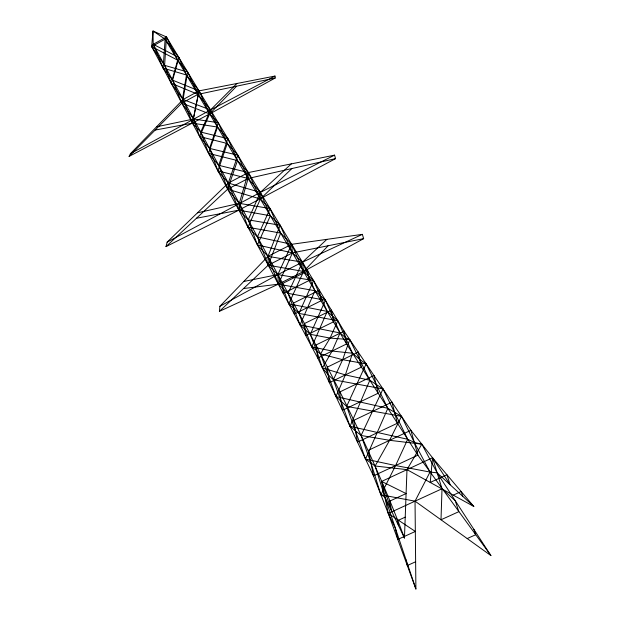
<?xml version="1.0" encoding="UTF-8"?>
<svg xmlns="http://www.w3.org/2000/svg" width="620" height="620" viewBox="0 0 620 620"><rect width="100%" height="100%" fill="white"/><g stroke="black" fill="none" stroke-linecap="round" stroke-linejoin="round"><path stroke-width="0.93" d="M196.463 218.248L238.871 210.157L335.56 158.627L334.567 155.147L248.341 172.561L228.315 183.055L167.152 242.126L165.997 246.613L238.871 210.157L248.124 178.483L248.341 172.561L237.452 160.565L227.865 138.655L217.488 127.053L210.537 109.949L198.005 94.356L187.62 71.998L177.645 60.179L166.47 36.975L153.008 31L151.66 46.593L317.742 358.065L373.465 475.881L388.275 513.453L415.896 589L415.036 501.161L430.017 472.053L414.315 442.44L401.504 416.346L387.849 408.317L335.947 396.567L320.532 353.904L311.767 346.859L298.949 313.41L288.812 303.823L277.861 274.59L153.21 44.299L153.008 31L165.121 39.161L178.886 57.536L186.465 74.997L199.02 90.884L209.669 113.933L218.232 122.698L227.276 143.483L237.863 155.217L248.124 178.483L260.322 192.401L270.336 215.76L280.147 225.246L292.454 252.89L302.444 262.167L314.976 290.749L325.423 300.243L340.047 332.963L345.325 337.489L349.765 339.589L369.846 380.246L383.028 388.942L407.712 439.293L414.315 442.44L421.825 444.153L437.146 472.843L490.9 555.559L415.036 501.161L380.92 494.791L370.907 462.791L361.103 435.48L350.021 426.32L333.389 379.75L328.244 374.821L322.4 367.923L316.905 351.424L310.31 334.32L300.041 324.872L288.052 293.345L278.341 284.177L267.987 256.354L257.424 244.954L248.233 219.844L238.871 210.157L228.315 183.055L217.915 170.857L209.544 148.382L199.64 136.578L193.649 119.009L181.8 103.114L172.624 80.174L163.145 68.123L153.21 44.299L166.47 36.975L344.108 331.196L410.897 430.288L432.543 457.754L473.812 506.47L406.983 469.635L375.115 466.007L365.529 459.11L346.634 406.387L335.947 396.567L345.363 374.914L352.524 353.245L337.807 320.757L327.236 311.395L313.542 280.565L303.537 271.483L165.121 39.161L166.47 36.975L164.61 65.364L171.228 83.289L183.086 99.502L192.487 123.155L200.717 132.068L208.607 153.388L218.713 165.315L227.687 189.178L239.289 203.337L248 227.269L257.455 236.887L268.22 265.19L277.861 274.59C324.779 360.003 370.341 446.539 404.449 538.005L406.983 469.635L421.825 444.153L389.608 440.308L361.103 435.48L383.028 388.942L333.389 379.75L342.643 359.685L349.765 339.589L330.072 338.094L310.31 334.32L325.423 300.243L288.052 293.345L302.444 262.167L326.887 239.351M219.418 311.356L219.883 306.296L267.987 256.354L291.656 244.311L362.359 234.36L363.646 238.646L303.537 271.483L278.341 284.177L219.418 311.356L268.22 265.19L292.454 252.89L363.646 238.646M165.997 246.613L227.687 189.178L228.315 183.055L237.863 155.217L209.544 148.382L218.232 122.698L193.649 119.009L156.55 126.806M236.608 86.188L209.669 113.933L181.8 103.114L186.465 74.997L163.145 68.123L165.121 39.161L151.66 46.593L164.61 65.364L187.62 71.998L183.086 99.502L181.8 103.114L129.1 156.411L130.409 153.706L183.086 99.502L199.02 90.884L275.001 76.066L275.172 78.027L209.669 113.933L129.1 156.411M275.172 78.027L198.005 94.356L171.228 83.289L177.645 60.179L151.66 46.593L153.21 44.299L178.886 57.536L172.624 80.174L199.02 90.884L192.487 123.155L155.163 130.053M199.02 90.884L192.487 123.155L217.488 127.053L208.607 153.388L237.452 160.565L227.687 189.178L260.361 199.012L270.08 208.568L280.651 233.074L291.656 244.311L303.537 271.483L346.58 343.968L417.888 455.157L490.9 555.559M236.91 83.491L210.537 109.949L200.717 132.068L227.865 138.655L218.713 165.315L248.341 172.561L239.289 203.337L238.871 210.157L270.336 215.76L257.424 244.954L292.454 252.89L278.341 284.177L243.528 288.548M328.135 245.753L303.537 271.483L268.22 265.19L280.651 233.074L248 227.269L260.361 199.012L291.865 168.547M268.22 265.19L267.987 256.354L280.147 225.246L248.233 219.844L260.322 192.401L291.315 163.882M197.478 212.838L239.289 203.337L270.08 208.568L257.455 236.887L291.656 244.311L277.861 274.59L278.341 284.177L314.976 290.749L300.041 324.872L340.047 332.963L332.126 351.036L322.4 367.923L345.363 374.914L369.846 380.246L350.021 426.32L407.712 439.293L395.599 465.558L380.92 494.791L384.865 497.023L404.449 538.005M130.409 153.706L210.537 109.949L275.001 76.066M219.883 306.296L277.861 274.59L302.444 262.167L362.359 234.36M181.8 103.114L198.005 94.356M167.152 242.126L260.322 192.401L334.567 155.147M227.687 189.178L248.124 178.483L335.56 158.627M405.224 517.142L397.466 520.692L398.567 525.69M453.267 495.147L461.156 491.536L462.776 496.349M415.632 561.774L407.309 565.518L406.077 559.883M467.193 538.563L475.672 534.75L473.843 529.31M243.792 281.472L277.861 274.59L313.542 280.565L298.949 313.41L337.807 320.757L330.072 338.094L320.532 353.904L342.643 359.685L366.141 363.886L387.849 408.317L365.529 459.11L395.599 465.558L430.017 472.053L437.146 472.843L473.812 506.47M267.987 256.354L302.444 262.167L303.537 271.483L288.812 303.823L327.236 311.395L311.767 346.859L332.126 351.036L352.524 353.245L359.794 359.499L366.141 363.886L346.634 406.387L401.504 416.346L389.608 440.308L375.115 466.007L384.865 497.023L415.896 589M248.124 178.483L217.915 170.857L227.276 143.483L199.64 136.578L209.669 113.933L210.537 109.949L183.086 99.502M228.315 183.055L260.322 192.401L260.361 199.012L248.341 172.561M291.656 244.311L292.454 252.89M442.014 488.762L440.998 519.777L458.792 511.686L455.274 500.735L442.014 488.762L432.543 457.754L381.633 481.43L388.275 513.453L395.358 528.101L397.776 539.439L415.33 531.448L388.275 513.453L442.014 488.762M432.543 457.754L430.21 482.445L446.919 474.734L450.143 484.762L432.543 457.754M307.683 270.855L282.673 283.449L283.286 293.446L308.93 280.573L307.683 270.855M319.354 290.183L293.376 303.157L294.298 314.108L320.959 300.832L319.354 290.183M331.437 310.202L304.466 323.562L305.73 335.544L333.452 321.858L331.437 310.202M344.108 331.196L316.091 344.96L317.742 358.065L346.58 343.968L344.108 331.196M358.205 352.106L327.159 367.226L329.367 382.656L361.429 367.125L358.205 352.106M373.969 375.495L339.528 392.103L342.457 410.332L378.169 393.227L373.969 375.495M391.949 402.163L353.617 420.43L357.492 442.114L397.412 423.235L391.949 402.163M410.897 430.288L368.458 450.267L373.465 475.881L417.888 455.157L410.897 430.288M406.1 493.567L389.6 501.177L391.817 511.57L381.633 481.43L406.1 493.567"/></g></svg>
